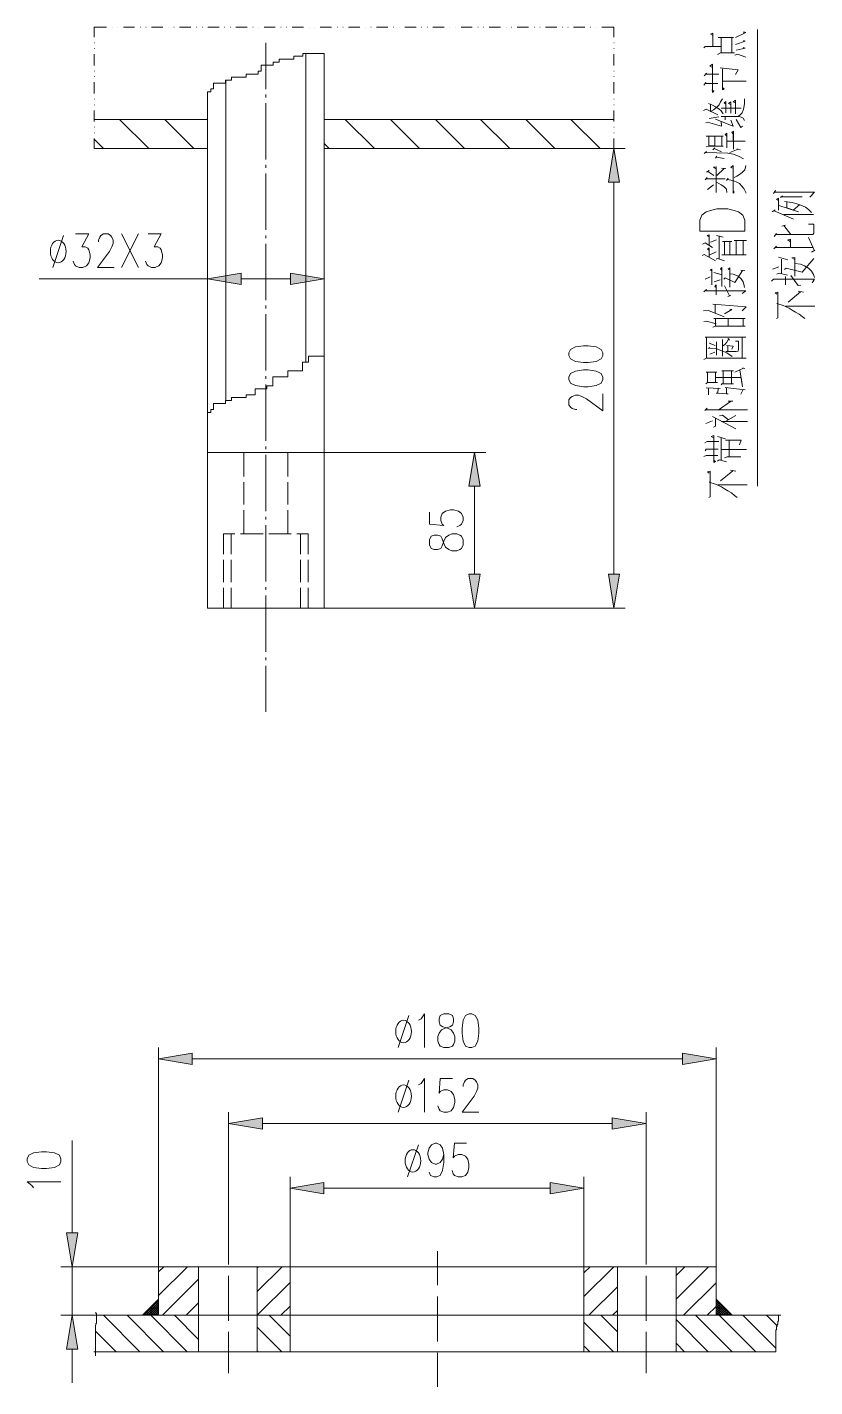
# Model space of a CAD drawing. Header units: millimetres. Extents: x 0 to 829, y 0 to 586.
# Drawn here: x 374.4 to 443.4, y 251.8 to 370.9 of the extents above; entities that cross this region are included whole.
import ezdxf

# ---------------------------------------------------------------- set-up
doc = ezdxf.new("R2010")
doc.units = ezdxf.units.MM

msp = doc.modelspace()

# ---------------------------------------------------------------- hatches: boundary and pattern name
h = msp.add_hatch(color=0)
h.dxf.hatch_style = 2
h.paths.add_polyline_path([(425.337111, 357.268639), (425.827472, 360.224917), (426.321361, 357.268639)])
h = msp.add_hatch(color=0)
h.dxf.hatch_style = 2
h.paths.add_polyline_path([(393.184944, 349.306444), (390.225139, 348.816083), (393.184944, 348.322194)])
h = msp.add_hatch(color=0)
h.dxf.hatch_style = 2
h.paths.add_polyline_path([(397.488833, 349.306444), (400.448639, 348.816083), (397.488833, 348.322194)])
h = msp.add_hatch(color=0)
h.dxf.hatch_style = 2
h.paths.add_polyline_path([(413.116889, 330.637444), (413.610778, 333.59725), (414.101139, 330.637444)])
h = msp.add_hatch(color=0)
h.dxf.hatch_style = 2
h.paths.add_polyline_path([(413.116889, 322.932778), (413.610778, 319.9765), (414.101139, 322.932778)])
h = msp.add_hatch(color=0)
h.dxf.hatch_style = 2
h.paths.add_polyline_path([(425.337111, 322.932778), (425.827472, 319.9765), (426.321361, 322.932778)])
h = msp.add_hatch(color=0)
h.dxf.hatch_style = 2
h.paths.add_polyline_path([(388.895167, 280.973389), (385.938889, 280.4795), (388.895167, 279.985611)])
h = msp.add_hatch(color=0)
h.dxf.hatch_style = 2
h.paths.add_polyline_path([(431.817639, 280.973389), (434.773917, 280.4795), (431.817639, 279.985611)])
h = msp.add_hatch(color=0)
h.dxf.hatch_style = 2
h.paths.add_polyline_path([(395.029972, 275.30425), (392.070167, 274.813889), (395.029972, 274.32)])
h = msp.add_hatch(color=0)
h.dxf.hatch_style = 2
h.paths.add_polyline_path([(425.682833, 275.30425), (428.642639, 274.813889), (425.682833, 274.32)])
h = msp.add_hatch(color=0)
h.dxf.hatch_style = 2
h.paths.add_polyline_path([(400.423944, 269.638639), (397.467667, 269.14475), (400.423944, 268.650861)])
h = msp.add_hatch(color=0)
h.dxf.hatch_style = 2
h.paths.add_polyline_path([(420.235944, 269.638639), (423.192222, 269.14475), (420.235944, 268.650861)])
h = msp.add_hatch(color=0)
h.dxf.hatch_style = 2
h.paths.add_polyline_path([(377.881444, 265.232444), (378.371806, 262.276167), (378.865694, 265.232444)])
h = msp.add_hatch(color=0)
h.dxf.hatch_style = 2
h.paths.add_polyline_path([(377.881444, 255.058333), (378.371806, 258.018139), (378.865694, 255.058333)])

# ---------------------------------------------------------------- linework, layer by layer
at = {"color": 0, "lineweight": 0}
for points in [[(380.3015, 370.857639), (381.373944, 370.857639)], [(380.3015, 370.857639), (380.3015, 369.979222)], [(381.867833, 370.857639), (381.885472, 370.857639)], [(382.361722, 370.857639), (382.379361, 370.857639)], [(382.855611, 370.857639), (383.839861, 370.857639)], [(384.33375, 370.857639), (384.351389, 370.857639)], [(384.827639, 370.857639), (384.845278, 370.857639)], [(385.318, 370.857639), (386.305778, 370.857639)], [(386.799667, 370.857639), (386.817306, 370.857639)], [(387.290028, 370.857639), (387.307667, 370.857639)], [(387.783917, 370.857639), (388.771694, 370.857639)], [(389.262056, 370.857639), (389.279694, 370.857639)], [(389.755944, 370.857639), (389.773583, 370.857639)], [(390.249833, 370.857639), (391.234083, 370.857639)], [(391.727972, 370.857639), (391.745611, 370.857639)], [(392.221861, 370.857639), (392.2395, 370.857639)], [(392.712222, 370.857639), (393.7, 370.857639)], [(394.193889, 370.857639), (394.211528, 370.857639)], [(394.68425, 370.857639), (394.701889, 370.857639)], [(395.178139, 370.857639), (396.165917, 370.857639)], [(396.656278, 370.857639), (396.673917, 370.857639)], [(397.150167, 370.857639), (397.167806, 370.857639)], [(397.644056, 370.857639), (398.628306, 370.857639)], [(399.122194, 370.857639), (399.139833, 370.857639)], [(399.616083, 370.857639), (399.633722, 370.857639)], [(400.106444, 370.857639), (401.094222, 370.857639)], [(401.588111, 370.857639), (401.60575, 370.857639)], [(402.078472, 370.857639), (402.096111, 370.857639)], [(402.572361, 370.857639), (403.560139, 370.857639)], [(404.0505, 370.857639), (404.068139, 370.857639)], [(404.544389, 370.857639), (404.562028, 370.857639)], [(405.038278, 370.857639), (406.022528, 370.857639)], [(406.516417, 370.857639), (406.534056, 370.857639)], [(407.010306, 370.857639), (407.027944, 370.857639)], [(407.500667, 370.857639), (408.488444, 370.857639)], [(408.982333, 370.857639), (408.999972, 370.857639)], [(409.472694, 370.857639), (409.490333, 370.857639)], [(409.966583, 370.857639), (410.954361, 370.857639)], [(411.444722, 370.857639), (411.462361, 370.857639)], [(411.938611, 370.857639), (411.95625, 370.857639)], [(412.4325, 370.857639), (413.41675, 370.857639)], [(413.910639, 370.857639), (413.928278, 370.857639)], [(414.404528, 370.857639), (414.422167, 370.857639)], [(414.898417, 370.857639), (415.882667, 370.857639)], [(416.376556, 370.857639), (416.394194, 370.857639)], [(416.866917, 370.857639), (416.884556, 370.857639)], [(417.360806, 370.857639), (418.348583, 370.857639)], [(418.838944, 370.857639), (418.856583, 370.857639)], [(419.332833, 370.857639), (419.350472, 370.857639)], [(419.826722, 370.857639), (420.810972, 370.857639)], [(421.304861, 370.857639), (421.3225, 370.857639)], [(421.79875, 370.857639), (421.816389, 370.857639)], [(422.292639, 370.857639), (423.276889, 370.857639)], [(423.770778, 370.857639), (423.788417, 370.857639)], [(424.261139, 370.857639), (424.278778, 370.857639)], [(424.755028, 370.857639), (425.827472, 370.857639)], [(425.827472, 370.857639), (425.827472, 369.979222)], [(436.463722, 369.954528), (437.373889, 370.399028), (437.215139, 370.459), (437.215139, 370.339056)], [(438.404, 330.662139), (438.404, 370.653028)], [(380.3015, 369.485333), (380.319139, 369.485333)], [(395.336889, 369.47475), (395.336889, 365.438972)], [(425.827472, 369.485333), (425.845111, 369.485333)], [(434.491694, 369.15725), (434.491694, 370.339056), (434.297667, 370.250861), (434.491694, 370.134444)], [(434.967944, 369.954528), (436.3085, 369.954528)], [(435.204306, 368.624556), (435.204306, 369.926306)], [(436.14975, 368.624556), (436.14975, 369.926306)], [(436.463722, 369.333639), (437.331556, 369.629972), (437.215139, 369.689944), (437.215139, 369.60175)], [(380.3015, 368.991444), (380.319139, 368.991444)], [(380.3015, 368.501083), (380.3015, 367.513306)], [(396.494, 368.046), (397.792222, 368.046)], [(396.494, 367.784944), (396.494, 368.046)], [(397.273639, 368.046), (397.552333, 368.046)], [(397.792222, 368.307056), (398.571861, 368.307056)], [(397.792222, 368.046), (397.792222, 368.307056)], [(398.571861, 368.307056), (398.571861, 368.564583)], [(398.571861, 368.564583), (400.448639, 368.564583)], [(398.850556, 368.564583), (398.850556, 341.520639)], [(400.448639, 368.564583), (400.448639, 319.9765)], [(425.827472, 368.991444), (425.845111, 368.991444)], [(425.827472, 368.501083), (425.827472, 367.513306)], [(433.705, 369.037306), (433.821417, 369.15725), (435.1655, 369.15725)], [(434.886806, 368.476389), (435.1655, 368.624556), (436.386111, 368.624556)], [(436.424917, 368.416417), (436.661278, 368.504611), (437.373889, 368.240028)], [(436.544861, 368.832694), (437.331556, 369.009083), (437.176333, 369.069056), (437.176333, 368.980861)], [(380.3015, 367.019417), (380.319139, 367.019417)], [(394.677194, 366.747778), (394.677194, 367.008833)], [(394.677194, 367.008833), (394.93825, 367.008833)], [(394.93825, 367.008833), (394.93825, 367.527417)], [(394.93825, 367.527417), (395.975417, 367.527417)], [(395.975417, 367.527417), (395.975417, 367.784944)], [(395.975417, 367.784944), (396.494, 367.784944)], [(425.827472, 367.019417), (425.845111, 367.019417)], [(434.414083, 365.371944), (434.572833, 365.252), (434.452889, 365.135583), (434.452889, 367.619139), (434.216528, 367.44275), (434.414083, 367.354556)], [(435.123167, 367.294583), (436.703611, 367.114667), (436.463722, 366.701917)], [(435.320722, 365.576556), (435.479472, 365.460139), (435.320722, 365.371944), (435.320722, 367.206389)], [(380.3015, 366.529056), (380.319139, 366.529056)], [(380.3015, 366.035167), (380.3015, 365.047389)], [(390.764889, 365.449556), (390.764889, 365.968139)], [(390.764889, 365.968139), (391.805583, 365.968139)], [(391.805583, 366.229194), (392.324167, 366.229194)], [(391.805583, 365.968139), (391.805583, 366.229194)], [(391.823222, 366.229194), (391.823222, 338.144556)], [(392.324167, 366.486722), (393.618861, 366.486722)], [(392.324167, 366.229194), (392.324167, 366.486722)], [(393.618861, 366.747778), (394.3985, 366.747778)], [(393.618861, 366.486722), (393.618861, 366.747778)], [(394.3985, 366.747778), (394.677194, 366.747778)], [(425.827472, 366.529056), (425.845111, 366.529056)], [(425.827472, 366.035167), (425.827472, 365.047389)], [(433.705, 365.784694), (433.86375, 366.021056), (433.86375, 365.932861), (434.925611, 365.932861)], [(433.743806, 366.5855), (433.941361, 366.821861), (433.902556, 366.730139), (435.00675, 366.730139)], [(435.320722, 366.141), (437.412694, 366.141)], [(380.3015, 364.557028), (380.319139, 364.557028)], [(390.225139, 365.1885), (390.225139, 319.9765)], [(390.225139, 365.1885), (390.507361, 365.1885)], [(390.507361, 365.1885), (390.507361, 365.449556)], [(390.507361, 365.449556), (390.764889, 365.449556)], [(395.336889, 364.948611), (395.336889, 364.701667)], [(425.827472, 364.557028), (425.845111, 364.557028)], [(434.297667, 363.477528), (434.534028, 363.625694), (434.809194, 363.833833), (435.045556, 364.070194), (435.1655, 364.306556), (435.320722, 364.571139)], [(436.703611, 363.033028), (436.897639, 363.212944), (437.056389, 363.361111), (437.134, 363.597472), (437.215139, 363.802083), (437.253944, 364.158389), (437.253944, 364.571139)], [(380.3015, 364.063139), (380.319139, 364.063139)], [(380.3015, 363.56925), (380.3015, 362.585)], [(395.336889, 364.207778), (395.336889, 359.279472)], [(425.827472, 364.063139), (425.845111, 364.063139)], [(425.827472, 363.56925), (425.827472, 362.585)], [(433.666194, 363.565722), (433.902556, 363.685667), (434.925611, 363.181194)], [(434.100111, 364.158389), (434.452889, 364.038444), (434.731583, 363.893806), (435.00675, 363.713889), (435.204306, 363.5375), (435.401861, 363.269389)], [(434.297667, 363.477528), (434.297667, 364.098417)], [(435.204306, 363.773861), (436.978778, 363.773861)], [(435.638222, 363.361111), (435.638222, 364.334778), (435.479472, 364.218361), (435.595889, 364.130167)], [(436.072139, 363.329361), (436.072139, 364.306556), (435.874583, 364.186611), (436.029806, 364.098417)], [(436.463722, 363.269389), (436.463722, 364.454722), (436.269694, 364.306556), (436.463722, 364.218361)], [(390.225139, 362.782556), (380.3015, 362.782556)], [(380.3015, 362.091111), (380.319139, 362.091111)], [(385.081639, 360.224917), (382.524, 362.782556)], [(389.03275, 360.224917), (386.478639, 362.782556)], [(425.827472, 362.782556), (400.448639, 362.782556)], [(404.84425, 360.224917), (402.290139, 362.782556)], [(408.795361, 360.224917), (406.24125, 362.782556)], [(412.75, 360.224917), (410.195889, 362.782556)], [(416.701111, 360.224917), (414.147, 362.782556)], [(420.65575, 360.224917), (418.101639, 362.782556)], [(424.606861, 360.224917), (422.05275, 362.782556)], [(425.827472, 362.091111), (425.845111, 362.091111)], [(433.86375, 362.472111), (434.018972, 362.532083), (435.243111, 362.175778), (435.204306, 362.620278)], [(434.177722, 362.856639), (435.00675, 363.004806)], [(434.731583, 362.796667), (436.269694, 362.175778), (436.072139, 362.708472)], [(435.204306, 363.033028), (436.781222, 363.033028), (436.978778, 362.976583), (437.134, 362.888389), (437.253944, 362.68025)], [(435.557083, 362.740222), (435.557083, 363.033028)], [(437.095194, 362.175778), (436.939972, 362.059361), (436.544861, 362.768444)], [(380.3015, 361.597222), (380.319139, 361.597222)], [(380.3015, 361.103333), (380.3015, 360.224917)], [(381.127, 360.224917), (380.3015, 361.050417)], [(425.827472, 361.597222), (425.845111, 361.597222)], [(425.827472, 361.103333), (425.827472, 360.224917)], [(433.902556, 360.373083), (434.100111, 360.433056), (435.401861, 360.433056), (435.281917, 360.433056), (435.281917, 361.318528), (435.401861, 361.318528), (433.902556, 361.318528), (434.138917, 361.318528), (434.138917, 360.461278), (434.650444, 360.461278), (434.650444, 361.290306)], [(435.715833, 360.284889), (435.715833, 361.586639), (435.557083, 361.466694), (435.677028, 361.350278)], [(436.3085, 360.164944), (436.3085, 361.763028), (436.14975, 361.643083), (436.269694, 361.526667), (436.269694, 360.874028), (435.677028, 360.874028), (437.331556, 360.874028)], [(390.225139, 360.224917), (380.3015, 360.224917)], [(400.893139, 360.224917), (400.448639, 360.669417)], [(425.827472, 360.224917), (400.448639, 360.224917)], [(420.204194, 360.224917), (426.81525, 360.224917)], [(433.743806, 359.780417), (433.941361, 359.956806), (433.86375, 359.868611), (435.793444, 359.812167), (436.3085, 359.720444), (436.781222, 359.515833), (437.176333, 359.335917)], [(434.491694, 360.104972), (434.650444, 360.284889), (434.611639, 360.224917), (435.243111, 359.928583)], [(435.991, 359.868611), (436.703611, 360.164944), (436.583667, 360.164944), (436.897639, 360.104972)], [(395.336889, 358.785583), (395.336889, 358.538639)], [(433.821417, 357.47325), (433.980167, 357.681389), (433.902556, 357.561444), (435.557083, 357.561444), (434.770389, 357.561444), (434.770389, 356.379639), (434.770389, 358.626833), (434.534028, 358.598611), (434.731583, 358.478667)], [(434.731583, 359.395889), (434.848, 359.572278), (434.770389, 359.484083), (435.479472, 359.367667)], [(434.848, 357.857778), (435.479472, 358.478667), (435.243111, 358.510417), (435.638222, 358.478667)], [(436.269694, 356.527806), (436.347306, 356.407861), (436.269694, 356.319667), (436.269694, 358.746778), (436.072139, 358.566861), (436.227361, 358.510417)], [(436.347306, 357.681389), (436.583667, 357.797806), (436.820028, 357.945972), (437.056389, 358.125889), (437.29275, 358.36225), (437.373889, 358.746778)], [(395.336889, 358.04475), (395.336889, 353.116444)], [(433.941361, 358.154111), (434.177722, 358.302278), (434.061306, 358.214083), (434.572833, 357.857778)], [(435.677028, 357.413278), (435.835778, 357.621417), (435.754639, 357.505), (436.227361, 357.413278), (436.544861, 357.325083), (436.820028, 357.176917), (437.017583, 356.940556), (437.215139, 356.735944), (437.412694, 356.319667)], [(425.827472, 357.268639), (425.827472, 322.932778)], [(434.018972, 356.644222), (434.534028, 357.0605)], [(434.809194, 357.268639), (435.00675, 357.176917), (435.204306, 357.0605), (435.440667, 356.912333), (435.677028, 356.675972), (435.715833, 356.379639)], [(439.793944, 356.302028), (439.9915, 356.538389), (439.910361, 356.418444), (443.381694, 356.418444), (442.986583, 355.973944)], [(440.227861, 354.820361), (440.227861, 355.88575), (440.069111, 355.769333), (440.227861, 355.677611)], [(440.266667, 355.236639), (442.002333, 354.672194), (440.97575, 355.0285), (440.97575, 355.561194)], [(440.425417, 355.945722), (440.580639, 356.093889), (440.541833, 356.005694), (442.316306, 356.005694)], [(440.778194, 355.589417), (441.448472, 355.501222), (441.843583, 355.384806), (442.199889, 355.264861), (442.591472, 355.088472), (442.870167, 354.880333), (443.145333, 354.61575)], [(441.529611, 354.820361), (442.079944, 355.293083)], [(439.674, 354.672194), (439.949167, 354.852111), (439.871556, 354.763917), (441.568417, 354.051306)], [(440.700583, 354.435833), (443.304083, 354.435833)], [(377.620389, 352.619028), (376.671417, 349.800333)], [(378.675194, 352.760139), (379.839361, 352.760139), (379.204361, 351.63125), (379.521861, 351.63125), (379.733528, 351.490139), (379.839361, 351.349028), (379.945194, 350.925694), (379.945194, 350.647), (379.839361, 350.223667), (379.627694, 349.941444), (379.310194, 349.800333), (378.992694, 349.800333), (378.675194, 349.941444), (378.572889, 350.082556), (378.467056, 350.364778)], [(380.6825, 352.054583), (380.6825, 352.195694), (380.788333, 352.477917), (380.894167, 352.619028), (381.105833, 352.760139), (381.529167, 352.760139), (381.740833, 352.619028), (381.846667, 352.477917), (381.9525, 352.195694), (381.9525, 351.913472), (381.846667, 351.63125), (381.635, 351.207917), (380.576667, 349.800333), (382.058333, 349.800333)], [(382.689806, 349.800333), (384.171472, 352.760139)], [(382.689806, 352.760139), (384.171472, 349.800333)], [(385.014611, 352.760139), (386.17525, 352.760139), (385.543778, 351.63125), (385.861278, 351.63125), (386.072944, 351.490139), (386.17525, 351.349028), (386.281083, 350.925694), (386.281083, 350.647), (386.17525, 350.223667), (385.967111, 349.941444), (385.649611, 349.800333), (385.332111, 349.800333), (385.014611, 349.941444), (384.908778, 350.082556), (384.802944, 350.364778)], [(395.336889, 352.622556), (395.336889, 352.375611)], [(434.177722, 351.765306), (434.177722, 352.654306), (433.980167, 352.622556), (434.177722, 352.506139)], [(434.809194, 352.622556), (435.401861, 352.474389)], [(435.045556, 350.55175), (435.045556, 352.594333)], [(439.871556, 352.513194), (440.069111, 352.781306)], [(439.9915, 352.693111), (443.184139, 352.693111), (443.26175, 352.693111), (443.342889, 352.809528), (443.342889, 353.610333), (442.870167, 353.610333)], [(440.541833, 353.430417), (440.859333, 353.518611)], [(440.700583, 353.490389), (441.332056, 352.693111)], [(395.336889, 351.88525), (395.336889, 346.953417)], [(433.585056, 351.8535), (433.821417, 351.973444), (434.452889, 351.557167)], [(434.177722, 350.699917), (434.177722, 351.528944), (434.018972, 351.409), (434.177722, 351.320806)], [(434.297667, 352.033417), (434.809194, 352.238028)], [(435.320722, 352.089861), (436.14975, 352.089861)], [(435.518278, 350.968028), (435.518278, 352.089861)], [(435.991, 350.936278), (435.991, 352.089861)], [(436.347306, 352.178056), (437.4515, 352.178056)], [(436.544861, 350.936278), (436.544861, 352.121611)], [(437.134, 350.908056), (437.134, 352.121611)], [(439.83275, 351.451333), (440.069111, 351.687694)], [(439.9915, 351.56775), (443.26175, 351.56775)], [(441.29325, 351.56775), (441.29325, 352.276833), (441.053361, 352.220389), (441.29325, 352.040472)], [(443.381694, 351.271417), (442.870167, 352.425)], [(433.54625, 350.848083), (433.743806, 350.936278), (434.731583, 350.403583)], [(434.216528, 350.908056), (434.770389, 351.172639)], [(434.770389, 350.523528), (434.886806, 350.5835), (435.518278, 350.403583)], [(435.281917, 350.908056), (437.412694, 350.908056)], [(440.227861, 350.7105), (441.053361, 350.474139)], [(440.503028, 349.260583), (440.503028, 350.534111)], [(440.778194, 349.645111), (440.898139, 349.733306), (442.316306, 349.40875), (443.342889, 350.590556)], [(441.684833, 349.052444), (441.684833, 350.682278), (441.409667, 350.650528), (441.607222, 350.534111)], [(443.145333, 351.155), (443.4205, 351.331389)], [(390.225139, 340.723361), (390.225139, 349.800333)], [(400.448639, 343.482083), (400.448639, 349.800333)], [(433.821417, 348.777278), (434.255333, 348.985417)], [(434.414083, 348.276333), (434.414083, 349.666278), (434.255333, 349.606306), (434.414083, 349.518111)], [(434.572833, 349.369944), (435.204306, 349.193556)], [(435.281917, 348.128167), (435.281917, 349.814444), (435.1655, 349.6945), (435.281917, 349.578083)], [(435.440667, 348.777278), (435.557083, 348.897222), (436.424917, 348.480944), (437.095194, 349.546333), (436.939972, 349.578083), (437.29275, 349.546333)], [(435.991, 348.096417), (435.991, 349.782694), (435.835778, 349.666278), (435.952194, 349.606306)], [(436.029806, 349.25), (436.269694, 349.221778), (436.506056, 349.133583), (436.703611, 349.045389), (436.978778, 348.809028), (437.134, 348.540917), (437.215139, 348.336306), (437.253944, 348.068194)], [(439.712806, 349.673333), (440.266667, 349.85325)], [(440.107917, 349.232361), (440.305472, 349.320556), (441.014556, 349.144167)], [(440.859333, 348.283389), (440.859333, 349.024222)], [(442.199889, 348.255167), (441.963528, 348.226944), (441.332056, 349.112417)], [(441.684833, 350.149583), (442.157556, 350.089611), (442.513861, 349.941444), (442.870167, 349.733306), (443.145333, 349.496944), (443.304083, 349.200611), (443.381694, 348.936028)], [(390.225139, 348.816083), (375.471972, 348.816083)], [(397.488833, 348.816083), (393.184944, 348.816083)], [(433.705, 347.683667), (433.941361, 347.891806), (433.86375, 347.771861), (437.373889, 347.771861), (437.056389, 347.5355)], [(434.611639, 348.540917), (435.123167, 348.717306)], [(434.770389, 347.419083), (434.770389, 348.276333), (434.650444, 348.156389), (434.770389, 348.068194)], [(435.793444, 347.270917), (436.072139, 347.359111), (435.952194, 347.327361), (435.518278, 348.188139)], [(439.635194, 348.611472), (439.793944, 348.787861), (443.381694, 348.787861), (443.184139, 348.463306)], [(440.069111, 345.327111), (440.189056, 345.387083), (440.189056, 347.634278), (439.949167, 347.574306), (440.107917, 347.457889)], [(440.189056, 346.657083), (440.107917, 346.657083), (440.661778, 346.480694), (441.173306, 346.244333), (441.448472, 346.067944), (441.727167, 345.888028), (442.041139, 345.711639), (442.316306, 345.5035), (442.552667, 345.327111)], [(441.095694, 346.777028), (442.157556, 347.6625)], [(441.963528, 347.722472), (442.43625, 347.634278)], [(395.336889, 346.463056), (395.336889, 346.216111)], [(395.336889, 345.722222), (395.336889, 340.793917)], [(433.666194, 345.997389), (434.100111, 346.029139), (435.479472, 345.496444)], [(434.491694, 346.590056), (437.412694, 346.353694), (437.056389, 345.997389)], [(434.68925, 345.821), (434.68925, 346.530083)], [(435.518278, 345.761028), (436.14975, 346.117333), (435.991, 346.145556)], [(440.859333, 346.420722), (443.4205, 346.420722)], [(433.705, 345.080167), (433.941361, 345.111917), (434.770389, 344.875556)], [(434.491694, 344.579222), (434.731583, 344.667417), (437.331556, 344.667417)], [(434.572833, 345.348278), (437.331556, 345.348278)], [(434.731583, 344.695639), (434.731583, 345.316528)], [(435.835778, 344.667417), (435.835778, 345.316528)], [(437.134, 344.695639), (437.134, 345.316528)], [(433.705, 341.739361), (433.941361, 341.855778), (437.412694, 341.855778), (437.056389, 341.855778), (437.056389, 343.690222), (437.373889, 343.690222), (433.821417, 343.690222), (433.941361, 343.690222), (433.941361, 341.855778)], [(434.177722, 343.189278), (434.68925, 342.981139)], [(434.809194, 342.123889), (434.809194, 343.305694)], [(435.320722, 342.035694), (435.320722, 343.485611)], [(435.401861, 342.952917), (435.557083, 343.101083), (435.715833, 343.277472), (435.874583, 343.513833), (435.835778, 343.573806), (435.952194, 343.453861)], [(436.14975, 342.656583), (436.269694, 342.921167), (435.677028, 342.981139), (435.793444, 342.952917), (435.793444, 342.448444), (435.638222, 342.448444), (436.544861, 342.448444), (436.703611, 342.476667), (436.742417, 342.656583), (436.742417, 343.365667), (436.463722, 343.365667)], [(399.069278, 341.520639), (399.069278, 342.039222)], [(399.069278, 342.039222), (400.448639, 342.039222)], [(434.100111, 342.716556), (434.216528, 342.80475), (434.138917, 342.744778), (434.809194, 342.684806), (435.281917, 342.508417), (435.715833, 342.332028), (436.188556, 342.003944)], [(434.216528, 342.212083), (434.650444, 342.388472)], [(397.252472, 340.741), (398.550694, 340.741)], [(397.252472, 340.222417), (397.252472, 340.741)], [(398.550694, 341.520639), (399.069278, 341.520639)], [(398.550694, 340.741), (398.550694, 341.520639)], [(433.86375, 339.608583), (434.018972, 339.728528), (434.886806, 339.728528), (434.731583, 339.728528), (434.731583, 340.64575), (434.848, 340.64575), (433.902556, 340.64575), (434.018972, 340.64575), (434.018972, 339.728528)], [(435.204306, 339.520389), (435.281917, 339.608583), (436.3085, 339.608583), (436.110944, 339.608583), (436.110944, 340.762167), (436.3085, 340.762167), (435.281917, 340.762167), (435.401861, 340.762167), (435.401861, 339.608583), (435.401861, 340.1695), (434.770389, 340.1695), (436.978778, 340.1695), (437.095194, 339.344), (436.858833, 340.850361), (436.424917, 340.64575), (437.176333, 340.998528), (437.095194, 340.998528), (437.29275, 340.970306)], [(395.336889, 340.300028), (395.336889, 340.053083)], [(395.336889, 339.559194), (395.336889, 334.630889)], [(395.95425, 340.222417), (397.252472, 340.222417)], [(395.95425, 339.442778), (395.95425, 340.222417)], [(392.324167, 338.405611), (393.618861, 338.405611)], [(392.324167, 338.144556), (392.324167, 338.405611)], [(393.618861, 338.663139), (394.3985, 338.663139)], [(393.618861, 338.405611), (393.618861, 338.663139)], [(394.3985, 338.663139), (394.3985, 339.181722)], [(394.3985, 339.181722), (395.435667, 339.181722)], [(395.435667, 339.442778), (395.95425, 339.442778)], [(395.435667, 339.181722), (395.435667, 339.442778)], [(422.588972, 337.354333), (422.447861, 337.354333), (422.165639, 337.460167), (422.024528, 337.566), (421.883417, 337.777667), (421.883417, 338.201), (422.024528, 338.412667), (422.165639, 338.514972), (422.447861, 338.620806), (422.730083, 338.620806), (423.012306, 338.514972), (423.435639, 338.306833), (424.843222, 337.2485), (424.843222, 338.726639)], [(434.100111, 338.663139), (434.100111, 339.224056), (433.902556, 339.255806), (435.123167, 339.195833), (434.967944, 339.224056), (434.925611, 338.811306), (434.770389, 338.811306), (435.835778, 338.751333), (435.677028, 338.751333), (435.677028, 339.255806), (435.557083, 339.284028), (437.331556, 339.075889), (437.134, 339.107639), (436.939972, 338.723111)], [(390.225139, 337.107389), (390.507361, 337.107389)], [(390.507361, 337.364917), (390.764889, 337.364917)], [(390.507361, 337.107389), (390.507361, 337.364917)], [(390.764889, 337.8835), (391.805583, 337.8835)], [(390.764889, 337.364917), (390.764889, 337.8835)], [(391.805583, 338.144556), (392.324167, 338.144556)], [(391.805583, 337.8835), (391.805583, 338.144556)], [(433.782611, 337.273194), (433.980167, 337.481333)], [(433.902556, 337.333167), (437.529111, 337.333167)], [(434.967944, 337.301417), (436.029806, 338.070472)], [(435.835778, 338.102222), (436.227361, 338.102222)], [(433.86375, 336.147833), (434.452889, 336.384194)], [(434.452889, 336.7405), (436.506056, 335.675111)], [(434.534028, 335.823278), (434.731583, 335.911472), (434.731583, 336.592333)], [(435.084361, 336.800472), (435.320722, 336.856917), (435.874583, 336.472389)], [(435.243111, 336.32775), (437.529111, 336.32775)], [(435.638222, 336.355972), (436.506056, 336.828694)], [(434.572833, 332.923444), (434.731583, 332.807028), (434.572833, 332.718833), (434.572833, 335.082444), (434.336472, 334.99425), (434.534028, 334.877833)], [(434.886806, 334.99425), (435.595889, 334.789639)], [(435.204306, 332.895222), (435.204306, 334.906056)], [(400.448639, 333.59725), (390.225139, 333.59725)], [(393.400139, 331.508806), (393.400139, 333.59725)], [(395.336889, 334.137), (395.336889, 333.890056)], [(397.273639, 331.508806), (397.273639, 333.59725)], [(400.448639, 333.59725), (414.595028, 333.59725)], [(433.782611, 334.433333), (433.980167, 334.54975), (435.00675, 334.54975)], [(433.821417, 333.752472), (433.902556, 333.900639), (434.967944, 333.900639)], [(435.204306, 333.872417), (437.4515, 333.872417)], [(435.595889, 334.669694), (436.978778, 334.669694), (436.820028, 334.285167)], [(435.913389, 333.219778), (435.913389, 334.609722)], [(395.336889, 333.399694), (395.336889, 328.467861)], [(433.705, 333.251528), (433.902556, 333.339722), (434.925611, 333.339722)], [(434.886806, 332.83525), (435.045556, 332.955194), (435.677028, 332.775278)], [(435.518278, 333.131583), (435.754639, 333.219778), (436.939972, 333.219778)], [(434.138917, 329.670833), (434.255333, 329.730806), (434.255333, 331.978), (434.018972, 331.918028), (434.177722, 331.801611)], [(435.1655, 331.12075), (436.227361, 332.006222)], [(436.029806, 332.066194), (436.506056, 331.978)], [(393.400139, 329.042889), (393.400139, 331.014917)], [(397.273639, 329.042889), (397.273639, 331.014917)], [(413.610778, 330.637444), (413.610778, 322.932778)], [(434.255333, 331.000806), (434.177722, 331.000806), (434.731583, 330.824417), (435.243111, 330.588056), (435.518278, 330.411667), (435.793444, 330.23175), (436.110944, 330.055361), (436.386111, 329.847222), (436.622472, 329.670833)], [(434.925611, 330.764444), (437.490306, 330.764444)], [(393.400139, 326.460556), (393.400139, 328.549)], [(395.336889, 327.973972), (395.336889, 327.730556)], [(397.273639, 326.460556), (397.273639, 328.549)], [(409.666722, 328.369083), (409.666722, 327.314278), (410.933194, 327.208444), (410.792083, 327.314278), (410.650972, 327.631778), (410.650972, 327.949278), (410.792083, 328.266778), (411.074306, 328.474917), (411.497639, 328.58075), (411.776333, 328.58075), (412.199667, 328.474917), (412.481889, 328.266778), (412.623, 327.949278), (412.623, 327.631778), (412.481889, 327.314278), (412.340778, 327.208444), (412.058556, 327.102611)], [(392.627556, 326.460556), (391.632722, 326.460556)], [(391.632722, 324.696667), (391.632722, 326.460556)], [(392.295944, 326.460556), (392.295944, 324.696667)], [(395.089944, 326.460556), (393.117917, 326.460556)], [(395.336889, 327.236667), (395.336889, 322.304833)], [(397.555861, 326.460556), (395.583833, 326.460556)], [(399.041056, 326.460556), (398.04975, 326.460556)], [(398.377833, 324.696667), (398.377833, 326.460556)], [(399.041056, 326.460556), (399.041056, 324.696667)], [(391.632722, 322.234278), (391.632722, 324.202778)], [(392.295944, 324.202778), (392.295944, 322.234278)], [(398.377833, 322.234278), (398.377833, 324.202778)], [(399.041056, 324.202778), (399.041056, 322.234278)], [(391.632722, 319.9765), (391.632722, 321.740389)], [(392.295944, 321.740389), (392.295944, 319.9765)], [(395.336889, 321.814472), (395.336889, 321.567528)], [(398.377833, 319.9765), (398.377833, 321.740389)], [(399.041056, 321.740389), (399.041056, 319.9765)], [(395.336889, 321.073639), (395.336889, 316.145333)], [(390.225139, 319.9765), (400.448639, 319.9765)], [(400.448639, 319.9765), (414.595028, 319.9765)], [(406.198917, 319.9765), (426.81525, 319.9765)], [(395.336889, 315.651444), (395.336889, 315.4045)], [(395.336889, 314.910611), (395.336889, 310.878361)], [(407.874611, 284.282444), (406.922111, 281.467278)], [(408.71775, 283.859111), (408.929417, 284.000222), (409.246917, 284.423556), (409.246917, 281.467278)], [(385.938889, 262.276167), (385.938889, 281.467278)], [(434.773917, 262.276167), (434.773917, 281.467278)], [(388.895167, 280.4795), (431.817639, 280.4795)], [(408.71775, 278.1935), (408.929417, 278.334611), (409.246917, 278.754417), (409.246917, 275.798139)], [(411.677556, 278.754417), (410.619222, 278.754417), (410.513389, 277.487944), (410.619222, 277.629056), (410.936722, 277.770167), (411.254222, 277.770167), (411.571722, 277.629056), (411.783389, 277.346833), (411.889222, 276.9235), (411.889222, 276.644806), (411.783389, 276.221472), (411.571722, 275.93925), (411.254222, 275.798139), (410.936722, 275.798139), (410.619222, 275.93925), (410.513389, 276.080361), (410.407556, 276.362583)], [(412.626528, 278.052389), (412.626528, 278.1935), (412.732361, 278.475722), (412.838194, 278.616833), (413.049861, 278.754417), (413.473194, 278.754417), (413.684861, 278.616833), (413.790694, 278.475722), (413.896528, 278.1935), (413.896528, 277.911278), (413.790694, 277.629056), (413.579028, 277.205722), (412.520694, 275.798139), (414.002361, 275.798139)], [(407.874611, 278.616833), (406.922111, 275.798139)], [(392.070167, 266.082639), (392.070167, 275.798139)], [(428.642639, 266.082639), (428.642639, 275.798139)], [(395.029972, 274.813889), (425.682833, 274.813889)], [(378.371806, 265.232444), (378.371806, 273.332222)], [(408.693056, 272.947694), (407.740556, 270.132528)], [(410.912028, 272.104556), (410.806194, 271.681222), (410.594528, 271.399), (410.277028, 271.257889), (410.171194, 271.257889), (409.853694, 271.399), (409.642028, 271.681222), (409.536194, 272.104556), (409.536194, 272.245667), (409.642028, 272.665472), (409.853694, 272.947694), (410.171194, 273.088806), (410.277028, 273.088806), (410.594528, 272.947694), (410.806194, 272.665472), (410.912028, 272.104556), (410.912028, 271.399), (410.806194, 270.693444), (410.594528, 270.273639), (410.277028, 270.132528), (410.065361, 270.132528), (409.747861, 270.273639), (409.642028, 270.552333)], [(412.915806, 273.088806), (411.861, 273.088806), (411.755167, 271.822333), (411.861, 271.963444), (412.1785, 272.104556), (412.496, 272.104556), (412.809972, 271.963444), (413.021639, 271.681222), (413.127472, 271.257889), (413.127472, 270.975667), (413.021639, 270.552333), (412.809972, 270.273639), (412.496, 270.132528), (412.1785, 270.132528), (411.861, 270.273639), (411.755167, 270.411222), (411.649333, 270.693444)], [(374.992194, 269.1765), (374.851083, 269.388167), (374.431278, 269.705667), (377.387556, 269.705667)], [(397.467667, 262.276167), (397.467667, 270.132528)], [(423.192222, 262.276167), (423.192222, 270.132528)], [(400.423944, 269.14475), (420.235944, 269.14475)], [(392.070167, 266.082639), (392.070167, 262.470194)], [(428.642639, 266.082639), (428.642639, 262.470194)], [(410.358167, 263.644944), (410.358167, 260.656917)], [(385.938889, 262.276167), (377.387556, 262.276167)], [(378.371806, 258.018139), (378.371806, 262.276167)], [(385.938889, 259.750278), (388.464778, 262.276167)], [(385.938889, 261.824611), (386.390444, 262.276167)], [(385.938889, 262.276167), (434.773917, 262.276167)], [(385.938889, 262.276167), (385.938889, 258.018139)], [(389.434917, 262.276167), (389.434917, 254.821972)], [(394.581944, 260.092472), (396.762111, 262.276167)], [(394.581944, 262.166806), (394.687778, 262.276167)], [(394.581944, 262.276167), (394.581944, 254.821972)], [(397.467667, 262.276167), (397.467667, 254.821972)], [(423.192222, 261.732889), (423.7355, 262.276167)], [(423.192222, 259.658556), (425.809833, 262.276167)], [(423.192222, 262.276167), (423.192222, 254.821972)], [(426.130861, 262.276167), (426.130861, 254.821972)], [(431.277889, 261.517694), (432.036361, 262.276167)], [(431.277889, 259.443361), (434.110694, 262.276167)], [(431.277889, 262.276167), (431.277889, 254.821972)], [(434.773917, 262.276167), (434.773917, 258.018139)], [(386.281083, 258.018139), (389.434917, 261.171972)], [(392.070167, 261.485944), (392.070167, 257.541889)], [(394.578417, 258.018139), (397.467667, 260.903861)], [(428.642639, 261.485944), (428.642639, 257.541889)], [(431.927, 258.018139), (434.773917, 260.865056)], [(410.358167, 259.669139), (410.358167, 255.728611)], [(423.626139, 258.018139), (426.130861, 260.522861)], [(385.938889, 259.42925), (384.545417, 258.018139)], [(385.938889, 259.319889), (384.637139, 258.018139)], [(385.938889, 259.11175), (384.845278, 258.018139)], [(385.501444, 258.018139), (385.018139, 258.497917)], [(385.938889, 258.903611), (385.049889, 258.018139)], [(385.706056, 258.018139), (385.123972, 258.600222)], [(385.914194, 258.018139), (385.226278, 258.706056)], [(385.938889, 258.695472), (385.258028, 258.018139)], [(385.938889, 258.201583), (385.328583, 258.811889)], [(385.938889, 258.409722), (385.430889, 258.914194)], [(385.938889, 258.487333), (385.466167, 258.018139)], [(385.938889, 258.617861), (385.533194, 259.020028)], [(385.938889, 258.826), (385.639028, 259.125861)], [(385.938889, 259.030611), (385.741333, 259.228167)], [(385.938889, 259.23875), (385.843639, 259.334)], [(388.355417, 258.018139), (389.434917, 259.097639)], [(396.656278, 258.018139), (397.467667, 258.829528)], [(434.001333, 258.018139), (434.773917, 258.790722)], [(434.773917, 259.42925), (436.167389, 258.018139)], [(434.773917, 259.23875), (434.869167, 259.334)], [(434.773917, 259.319889), (436.075667, 258.018139)], [(434.773917, 259.030611), (434.971472, 259.228167)], [(434.773917, 258.826), (435.073778, 259.125861)], [(434.773917, 259.11175), (435.867528, 258.018139)], [(434.773917, 258.617861), (435.179611, 259.020028)], [(434.773917, 258.409722), (435.281917, 258.914194)], [(434.773917, 258.903611), (435.662917, 258.018139)], [(434.773917, 258.201583), (435.384222, 258.811889)], [(434.773917, 258.695472), (435.454778, 258.018139)], [(434.773917, 258.487333), (435.246639, 258.018139)], [(434.798611, 258.018139), (435.486528, 258.706056)], [(435.00675, 258.018139), (435.588833, 258.600222)], [(435.211361, 258.018139), (435.694667, 258.497917)], [(380.262694, 258.018139), (377.387556, 258.018139)], [(410.358167, 258.018139), (380.262694, 258.018139)], [(380.456722, 258.28625), (380.456722, 258.173361)], [(380.456722, 258.173361), (380.495528, 258.173361)], [(380.456722, 257.305528), (380.456722, 257.157361)], [(380.495528, 257.305528), (380.456722, 257.305528)], [(380.495528, 258.173361), (380.495528, 257.305528)], [(381.102306, 258.018139), (384.294944, 254.821972)], [(383.176639, 258.018139), (386.369278, 254.821972)], [(384.668889, 258.018139), (384.608917, 258.078111)], [(384.877028, 258.018139), (384.711222, 258.183944)], [(385.085167, 258.018139), (384.813528, 258.289778)], [(385.293306, 258.018139), (384.915833, 258.392083)], [(385.250972, 258.018139), (388.447139, 254.821972)], [(385.938889, 258.282722), (385.674306, 258.018139)], [(385.938889, 258.074583), (385.882444, 258.018139)], [(387.325306, 258.018139), (389.434917, 255.908528)], [(389.399639, 258.018139), (389.434917, 257.982861)], [(395.626167, 258.018139), (397.467667, 256.176639)], [(410.358167, 258.018139), (440.450111, 258.018139)], [(423.192222, 257.421944), (425.792194, 254.821972)], [(424.673889, 258.018139), (426.130861, 256.557639)], [(425.704, 258.018139), (426.130861, 258.448528)], [(431.277889, 257.637139), (434.093056, 254.821972)], [(432.971222, 258.018139), (436.167389, 254.821972)], [(434.773917, 258.282722), (435.0385, 258.018139)], [(434.773917, 258.074583), (434.830361, 258.018139)], [(435.049083, 258.018139), (438.241722, 254.821972)], [(435.4195, 258.018139), (435.796972, 258.392083)], [(435.627639, 258.018139), (435.899278, 258.289778)], [(435.835778, 258.018139), (436.001583, 258.183944)], [(436.043917, 258.018139), (436.103889, 258.078111)], [(437.123417, 258.018139), (440.005611, 255.132417)], [(439.19775, 258.018139), (440.125556, 257.090333)], [(440.185528, 257.513667), (440.185528, 257.217333)], [(440.241972, 257.513667), (440.185528, 257.513667)], [(440.241972, 258.018139), (440.241972, 257.513667)], [(380.456722, 257.157361), (380.421444, 257.157361)], [(380.421444, 257.157361), (380.421444, 254.47625)], [(380.421444, 256.624667), (382.220611, 254.821972)], [(392.070167, 256.554111), (392.070167, 252.945194)], [(394.581944, 256.988028), (396.744472, 254.821972)], [(428.642639, 256.554111), (428.642639, 252.945194)], [(440.005611, 256.744611), (440.005611, 254.821972)], [(440.065583, 256.744611), (440.005611, 256.744611)], [(440.125556, 257.040944), (440.065583, 257.040944)], [(440.065583, 257.040944), (440.065583, 256.744611)], [(440.125556, 257.217333), (440.125556, 257.040944)], [(440.185528, 257.217333), (440.125556, 257.217333)], [(378.371806, 255.058333), (378.371806, 252.102056)], [(394.581944, 254.913694), (394.670139, 254.821972)], [(423.192222, 255.347611), (423.717861, 254.821972)], [(431.277889, 255.562806), (432.018722, 254.821972)], [(410.358167, 254.821972), (380.262694, 254.821972)], [(410.358167, 254.821972), (440.005611, 254.821972)], [(410.358167, 254.740833), (410.358167, 251.752806)]]:
    msp.add_lwpolyline(points, dxfattribs=at)
for points in [[(425.337111, 357.268639), (425.827472, 360.224917), (426.321361, 357.268639)], [(437.29275, 352.978861), (433.348694, 352.978861), (433.348694, 353.963111), (433.539194, 354.386444), (433.913139, 354.668667), (434.287083, 354.809778), (434.851528, 354.950889), (435.789917, 354.950889), (436.354361, 354.809778), (436.728306, 354.668667), (437.105778, 354.386444), (437.29275, 353.963111)], [(393.184944, 349.306444), (390.225139, 348.816083), (393.184944, 348.322194)], [(397.488833, 349.306444), (400.448639, 348.816083), (397.488833, 348.322194)], [(421.883417, 342.109778), (422.024528, 341.792278), (422.447861, 341.580611), (423.153417, 341.474778), (423.57675, 341.474778), (424.278778, 341.580611), (424.702111, 341.792278), (424.843222, 342.109778), (424.843222, 342.317917), (424.702111, 342.635417), (424.278778, 342.847083), (423.57675, 342.952917), (423.153417, 342.952917), (422.447861, 342.847083), (422.024528, 342.635417), (421.883417, 342.317917)], [(421.883417, 339.996639), (422.024528, 339.679139), (422.447861, 339.467472), (423.153417, 339.361639), (423.57675, 339.361639), (424.278778, 339.467472), (424.702111, 339.679139), (424.843222, 339.996639), (424.843222, 340.208306), (424.702111, 340.522278), (424.278778, 340.733944), (423.57675, 340.839778), (423.153417, 340.839778), (422.447861, 340.733944), (422.024528, 340.522278), (421.883417, 340.208306)], [(413.116889, 330.637444), (413.610778, 333.59725), (414.101139, 330.637444)], [(409.666722, 325.518639), (409.807833, 325.201139), (410.086528, 325.095306), (410.36875, 325.095306), (410.650972, 325.201139), (410.792083, 325.412806), (410.933194, 325.836139), (411.074306, 326.153639), (411.356528, 326.365306), (411.63875, 326.471139), (412.058556, 326.471139), (412.340778, 326.365306), (412.481889, 326.259472), (412.623, 325.941972), (412.623, 325.518639), (412.481889, 325.201139), (412.340778, 325.095306), (412.058556, 324.989472), (411.63875, 324.989472), (411.356528, 325.095306), (411.074306, 325.306972), (410.933194, 325.624472), (410.792083, 326.047806), (410.650972, 326.259472), (410.36875, 326.365306), (410.086528, 326.365306), (409.807833, 326.259472), (409.666722, 325.941972)], [(413.116889, 322.932778), (413.610778, 319.9765), (414.101139, 322.932778)], [(425.337111, 322.932778), (425.827472, 319.9765), (426.321361, 322.932778)], [(410.936722, 284.423556), (410.619222, 284.282444), (410.513389, 284.000222), (410.513389, 283.718), (410.619222, 283.435778), (410.830889, 283.298194), (411.254222, 283.157083), (411.571722, 283.015972), (411.783389, 282.73375), (411.889222, 282.451528), (411.889222, 282.028194), (411.783389, 281.745972), (411.677556, 281.604861), (411.360056, 281.467278), (410.936722, 281.467278), (410.619222, 281.604861), (410.513389, 281.745972), (410.407556, 282.028194), (410.407556, 282.451528), (410.513389, 282.73375), (410.725056, 283.015972), (411.042556, 283.157083), (411.465889, 283.298194), (411.677556, 283.435778), (411.783389, 283.718), (411.783389, 284.000222), (411.677556, 284.282444), (411.360056, 284.423556)], [(413.155694, 284.423556), (412.838194, 284.282444), (412.626528, 283.859111), (412.520694, 283.157083), (412.520694, 282.73375), (412.626528, 282.028194), (412.838194, 281.604861), (413.155694, 281.467278), (413.367361, 281.467278), (413.684861, 281.604861), (413.896528, 282.028194), (414.002361, 282.73375), (414.002361, 283.157083), (413.896528, 283.859111), (413.684861, 284.282444), (413.367361, 284.423556)], [(388.895167, 280.973389), (385.938889, 280.4795), (388.895167, 279.985611)], [(431.817639, 280.973389), (434.773917, 280.4795), (431.817639, 279.985611)], [(395.029972, 275.30425), (392.070167, 274.813889), (395.029972, 274.32)], [(425.682833, 275.30425), (428.642639, 274.813889), (425.682833, 274.32)], [(374.431278, 271.501306), (374.568861, 271.183806), (374.992194, 270.972139), (375.69775, 270.866306), (376.121083, 270.866306), (376.823111, 270.972139), (377.246444, 271.183806), (377.387556, 271.501306), (377.387556, 271.712972), (377.246444, 272.030472), (376.823111, 272.242139), (376.121083, 272.347972), (375.69775, 272.347972), (374.992194, 272.242139), (374.568861, 272.030472), (374.431278, 271.712972)], [(400.423944, 269.638639), (397.467667, 269.14475), (400.423944, 268.650861)], [(420.235944, 269.638639), (423.192222, 269.14475), (420.235944, 268.650861)], [(377.881444, 265.232444), (378.371806, 262.276167), (378.865694, 265.232444)], [(377.881444, 255.058333), (378.371806, 258.018139), (378.865694, 255.058333)]]:
    msp.add_lwpolyline(points, close=True, dxfattribs=at)
for centre, ratio in [((377.145903, 351.209681), 0.695886), ((407.398361, 282.873097), 0.697674), ((407.398361, 277.207486), 0.697674), ((408.216806, 271.538347), 0.697674)]:
    msp.add_ellipse(centre, major_axis=(0, 0.986014), ratio=ratio, start_param=0, end_param=6.283185, dxfattribs=at)

doc.saveas('drawing.dxf')
